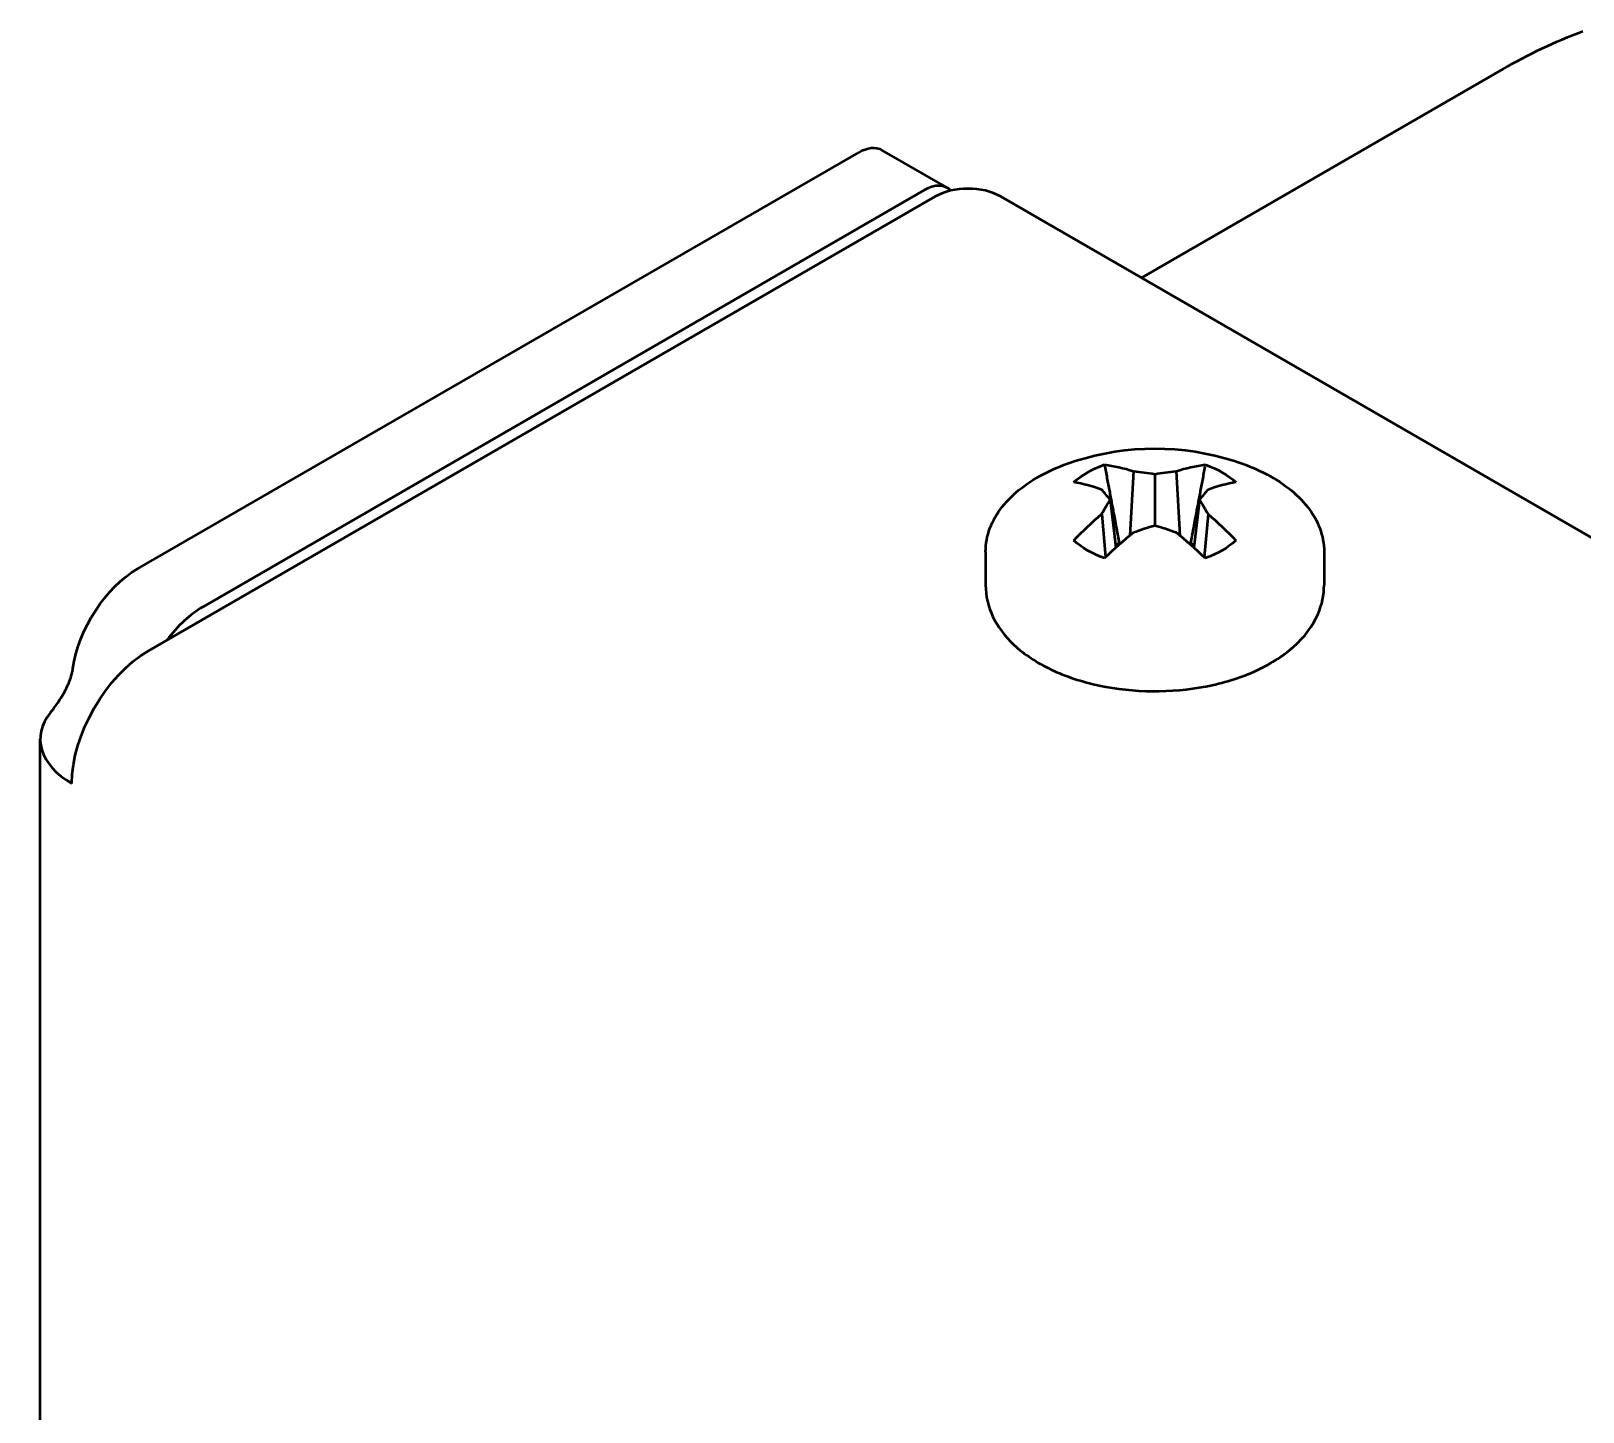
# Model space of a CAD drawing. Header units: millimetres. Extents: x 0 to 420, y 0 to 297.
# Drawn here: x 298.771 to 302.414, y 91.064 to 94.305 of the extents above; entities that cross this region are included whole.
import ezdxf

# ---------------------------------------------------------------- set-up
doc = ezdxf.new("R2010")
doc.units = ezdxf.units.MM
doc.header["$LTSCALE"] = 0.75
doc.layers.add('Visible', color=7, linetype='Continuous', lineweight=50)

msp = doc.modelspace()

# ---------------------------------------------------------------- linework, layer by layer
at = {"layer": 'Visible', "extrusion": (0, 0.816497, 0.57735)}
for p, q in [((302.2262, 94.2159), (301.3778, 93.7261)), ((299.0206, 93.0427), (300.714, 94.0204)), ((300.9224, 93.9369), (300.7685, 94.0258)), ((300.8936, 93.9167), (299.0463, 92.8502)), ((300.868, 93.9316), (299.1746, 92.9539)), ((301.0476, 93.9167), (304.9784, 91.6473)), ((301.3596, 93.272), (301.3509, 93.1209)), ((301.4094, 93.2653), (301.4094, 93.1442)), ((301.4591, 93.272), (301.4678, 93.1209)), ((301.2845, 93.1712), (301.2934, 93.0702)), ((301.3045, 93.2047), (301.3176, 93.0925)), ((301.5142, 93.2047), (301.5012, 93.0925)), ((301.5342, 93.1712), (301.5254, 93.0702)), ((301.3279, 93.1017), (301.3258, 93.1029)), ((301.4929, 93.1029), (301.4908, 93.1017)), ((301.012, 93.0831), (301.012, 93.0042)), ((301.8067, 93.0831), (301.8067, 93.0042)), ((298.7923, 87.9261), (298.7923, 92.6428))]:
    msp.add_line(p, q, dxfattribs=at)
at = {"layer": 'Visible', "extrusion": (0, -2e-16, -1)}
msp.add_arc((-301.4094, 92.7088), 0.6164, 72.3547, 107.6453, dxfattribs=at)
at = {"layer": 'Visible', "extrusion": (3e-16, 0, -1)}
msp.add_ellipse((304.1547, 90.8755), major_axis=(-1.9286, 3.3404), ratio=0.57735, start_param=0, end_param=0.093428, dxfattribs=at)
at = {"layer": 'Visible', "extrusion": (3e-16, 2e-16, -1)}
for centre, major_axis, ratio, start_param, end_param in [((300.714, 93.9316), (0.0544, 0.0943), 0.57735, -0.785398, 0), ((301.409, 92.7089), (0.2651, 0.5565), 0.625473, -0.53611, -0.376096), ((301.4094, 93.1777), (0.2239, 0), 0.57735, -1.013907, -0.556889), ((301.409, 92.7089), (0.2651, 0.5565), 0.625473, -1.099477, -0.939463), ((301.3693, 92.7152), (0.0982, 0.607), 0.36159, -0.781261, -0.693476), ((301.4094, 93.1777), (0.2239, 0), 0.57735, 2.127685, 2.584704), ((299.0206, 92.865), (0.1089, 0.1885), 0.57735, 4.10439, 5.497787)]:
    msp.add_ellipse(centre, major_axis=major_axis, ratio=ratio, start_param=start_param, end_param=end_param, dxfattribs=at)
at = {"layer": 'Visible'}
for centre, major_axis, ratio, start_param, end_param in [((300.868, 93.8427), (0.0544, 0.0943), 0.57735, -0.160625, 0.785398), ((300.9706, 93.8723), (-0.1089, 0), 0.57735, 3.926991, 5.497787), ((301.409, 92.7085), (-0.346, 0.5101), 0.524834, -0.623708, -0.463694), ((301.4097, 92.7085), (0.346, 0.5101), 0.524834, 0.463694, 0.623708), ((301.3693, 92.6961), (-0.1855, 0.5862), 0.260951, -0.608578, -0.520793), ((301.4494, 92.6961), (0.1855, 0.5862), 0.260951, 0.520793, 0.608578), ((301.426, 92.6825), (0.5196, 0.3288), 0.701155, 1.182452, 1.270238), ((301.3928, 92.6825), (-0.5196, 0.3288), 0.701155, -1.270238, -1.182452), ((301.4097, 92.7085), (0.346, 0.5101), 0.524834, 1.027061, 1.187075), ((301.4094, 93.0264), (-0.1565, 0), 0.57735, -1.007789, -0.93786), ((301.409, 92.7085), (-0.346, 0.5101), 0.524834, -1.187075, -1.027061), ((301.4094, 93.0264), (0.1565, 0), 0.57735, 0.93786, 1.007789), ((299.1746, 92.7761), (0.1089, 0.1885), 0.57735, 0.785398, 1.371084), ((298.8059, 92.7855), (0.0454, 0.0786), 0.57735, -1.113548, -0.962798), ((299.0463, 92.6428), (0.254, 0), 0.57735, 2.701077, 3.926991)]:
    msp.add_ellipse(centre, major_axis=major_axis, ratio=ratio, start_param=start_param, end_param=end_param, dxfattribs=at)
at = {"layer": 'Visible', "extrusion": (3e-16, -1e-16, -1)}
for start_param, end_param in [(3.698482, 4.1555), (0.556889, 1.013907)]:
    msp.add_ellipse((301.4094, 93.1777), major_axis=(0.2239, 0), ratio=0.57735, start_param=start_param, end_param=end_param, dxfattribs=at)
at = {"layer": 'Visible', "extrusion": (4e-16, 3e-16, -1)}
msp.add_ellipse((301.4097, 92.7089), major_axis=(-0.2651, 0.5565), ratio=0.625473, start_param=0.376096, end_param=0.53611, dxfattribs=at)
at = {"layer": 'Visible', "extrusion": (2e-16, 1e-16, -1)}
for centre, major_axis, ratio, start_param, end_param in [((301.426, 92.7288), (-0.4735, 0.3922), 0.801793, 0.867532, 0.955317), ((299.0463, 92.6428), (0.127, 0.22), 0.57735, 3.926991, 5.497787)]:
    msp.add_ellipse(centre, major_axis=major_axis, ratio=ratio, start_param=start_param, end_param=end_param, dxfattribs=at)
at = {"layer": 'Visible', "extrusion": (2e-16, 3e-16, -1)}
msp.add_ellipse((301.3928, 92.7288), major_axis=(0.4735, 0.3922), ratio=0.801793, start_param=-0.955317, end_param=-0.867532, dxfattribs=at)
at = {"layer": 'Visible', "extrusion": (2e-16, 0, -1)}
msp.add_ellipse((301.4494, 92.7152), major_axis=(-0.0982, 0.607), ratio=0.36159, start_param=0.693476, end_param=0.781261, dxfattribs=at)
at = {"layer": 'Visible', "extrusion": (4e-16, 1e-16, -1)}
msp.add_ellipse((301.4097, 92.7089), major_axis=(-0.2651, 0.5565), ratio=0.625473, start_param=0.939463, end_param=1.099477, dxfattribs=at)
at = {"layer": 'Visible'}
for points, knots in [([(301.012, 93.0831), (301.012, 93.1016), (301.0155, 93.1202), (301.0288, 93.1557), (301.0386, 93.1726), (301.0635, 93.2042), (301.0786, 93.2189), (301.1132, 93.2457), (301.1327, 93.2578), (301.1752, 93.2792), (301.1982, 93.2884), (301.2225, 93.2962)], [2.356194, 2.356194, 2.356194, 2.356194, 2.56964, 2.56964, 2.783085, 2.783085, 2.99653, 2.99653, 3.209976, 3.209976, 3.423421, 3.423421, 3.423421, 3.423421]), ([(301.012, 93.0042), (301.012, 92.9794), (301.0178, 92.9548), (301.0401, 92.9071), (301.0573, 92.8845), (301.1028, 92.8419), (301.1323, 92.8225), (301.1999, 92.7903), (301.2383, 92.7776), (301.3191, 92.7605), (301.3614, 92.756), (301.4462, 92.7553), (301.4885, 92.7591), (301.5695, 92.7746), (301.6081, 92.7864), (301.6781, 92.8176), (301.7094, 92.8371), (301.7603, 92.8825), (301.7802, 92.9084), (301.8017, 92.9585), (301.8067, 92.9813), (301.8067, 93.0042)], [3.926991, 3.926991, 3.926991, 3.926991, 4.190884, 4.190884, 4.478857, 4.478857, 4.806813, 4.806813, 5.146405, 5.146405, 5.483369, 5.483369, 5.818664, 5.818664, 6.155365, 6.155365, 6.494903, 6.494903, 6.82473, 6.82473, 7.068583, 7.068583, 7.068583, 7.068583])]:
    msp.add_open_spline(points, degree=3, knots=knots, dxfattribs=at)
at = {"layer": 'Visible', "extrusion": (-5.2474e-08, -9.90055e-09, 1)}
msp.add_rational_spline([(301.291, 93.2874), (301.3115, 93.1789), (301.3258, 93.1029)], [1.04658334283, 1.07076536087, 1.06138454001], degree=2, dxfattribs=at)
at = {"layer": 'Visible', "extrusion": (-2.01658e-07, 3.8045e-08, -1)}
msp.add_rational_spline([(301.5277, 93.2874), (301.5072, 93.1789), (301.4929, 93.1029)], [1.04658333707, 1.0707653515, 1.06138453154], degree=2, dxfattribs=at)
at = {"layer": 'Visible', "extrusion": (-1.4601e-12, -1.4422e-12, -1)}
msp.add_open_spline([(301.5962, 93.2962), (301.6205, 93.2884), (301.6436, 93.2792), (301.6861, 93.2578), (301.7055, 93.2457), (301.7401, 93.2189), (301.7552, 93.2042), (301.7801, 93.1726), (301.7899, 93.1557), (301.8032, 93.1202), (301.8067, 93.1016), (301.8067, 93.0831)], degree=3, knots=[4.430561, 4.430561, 4.430561, 4.430561, 4.644006, 4.644006, 4.857451, 4.857451, 5.070897, 5.070897, 5.284342, 5.284342, 5.497787, 5.497787, 5.497787, 5.497787], dxfattribs=at)
at = {"layer": 'Visible', "extrusion": (-1.9826e-12, 1.7104e-12, -1)}
msp.add_open_spline([(298.8165, 92.7053), (298.8215, 92.7114), (298.8276, 92.7194), (298.8402, 92.738), (298.8466, 92.7485), (298.8571, 92.769), (298.8619, 92.7803), (298.8657, 92.7931), (298.8662, 92.7949), (298.8667, 92.7967)], degree=3, knots=[-0.0968895, -0.0968895, -0.0968895, -0.0968895, -0.07239994, -0.07239994, -0.04791037, -0.04791037, -0.02395518, -0.02395518, -0.02006319, -0.02006319, -0.02006319, -0.02006319], dxfattribs=at)

doc.saveas('drawing.dxf')
